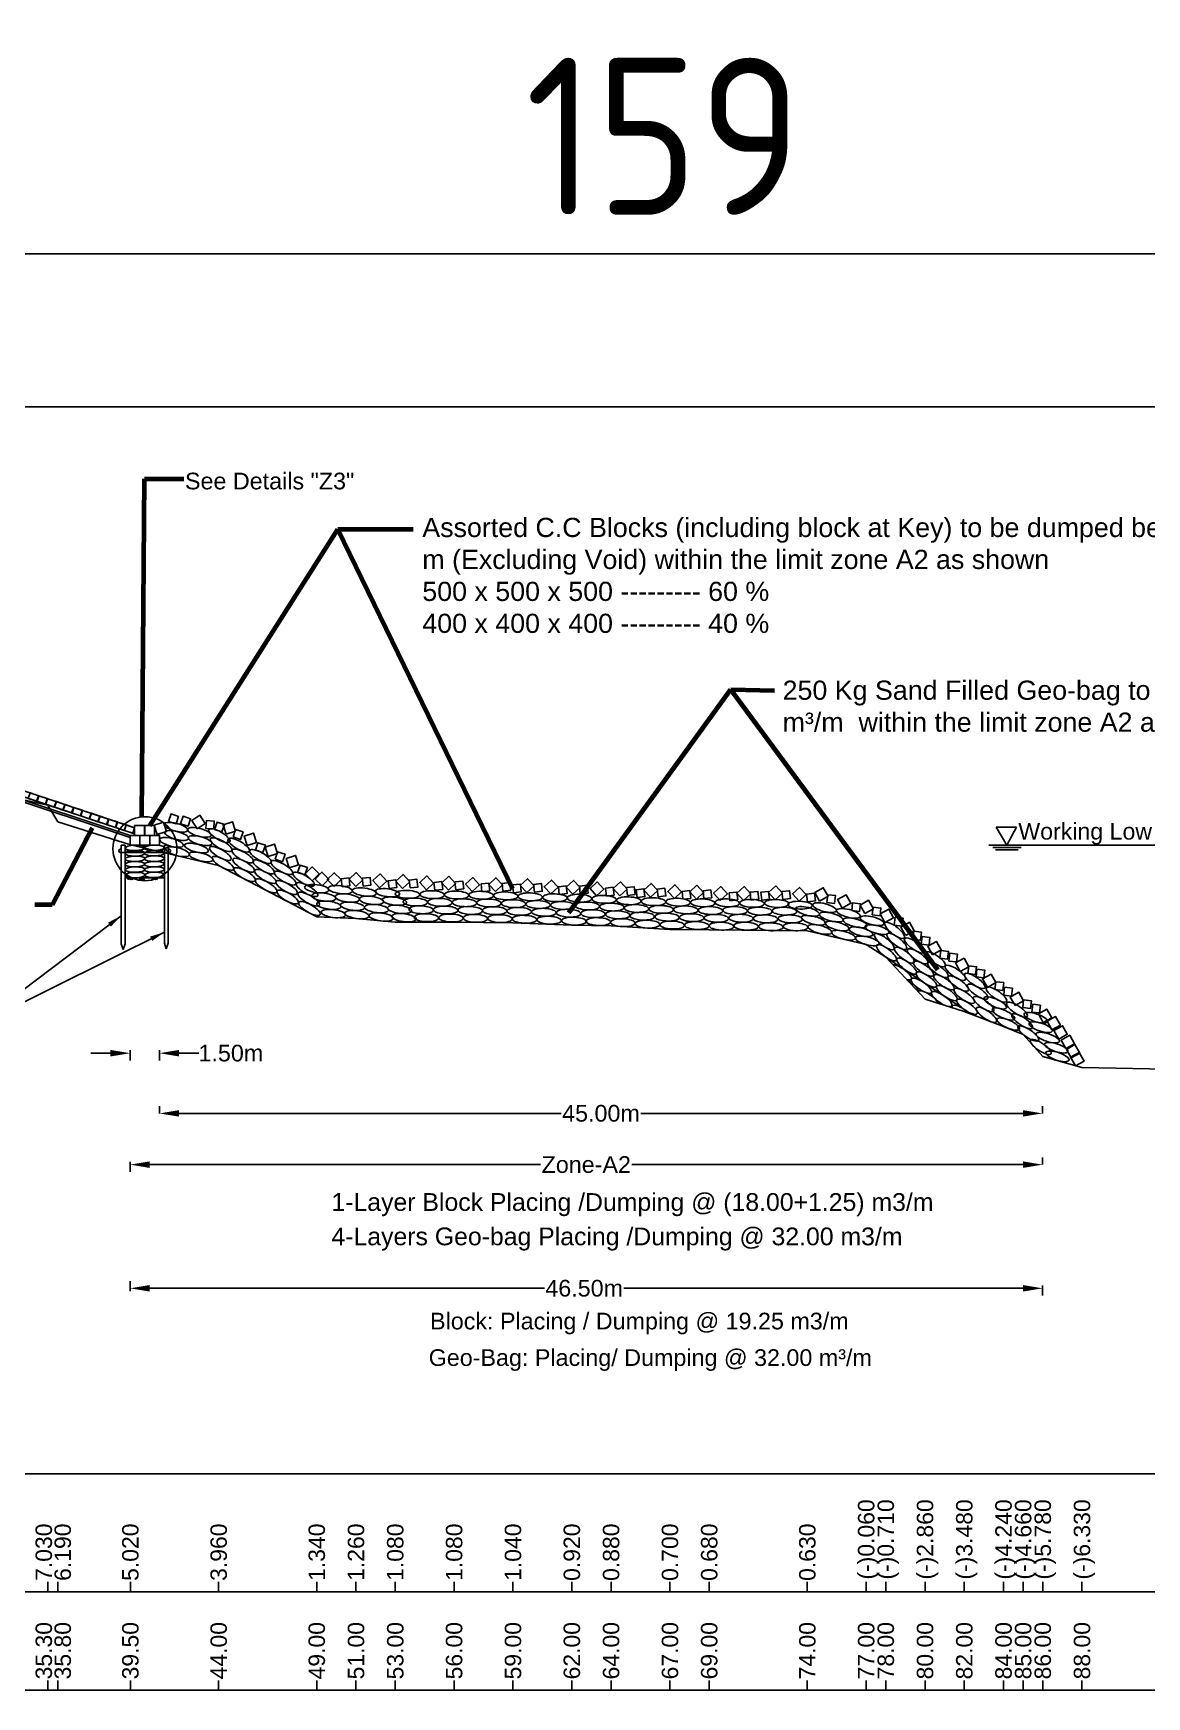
# Model space of a CAD drawing. Header units: inches. Extents: x 15 to 141071, y -30183 to 14738.
# Drawn here: x 70704.2 to 70760.9, y -8498.6 to -8413.8 of the extents above; entities that cross this region are included whole.
import ezdxf
from ezdxf.enums import TextEntityAlignment as Align

# ---------------------------------------------------------------- set-up
doc = ezdxf.new("R2010")
doc.units = ezdxf.units.IN
doc.header["$MEASUREMENT"] = 0
doc.header["$PDMODE"] = 3
doc.linetypes.add('HIDDEN', pattern=[9.525, 6.35, -3.175])
doc.layers.add('GL', color=3, linetype='HIDDEN')
doc.layers.add('LINE', color=7, linetype='Continuous')
doc.styles.add('dim', font='isocp.shx')
doc.styles.get("Standard").update_dxf_attribs({"font": 'arial.ttf'})
doc.dimstyles.get("Standard").update_dxf_attribs({"dimtxt": 0.18, "dimasz": 0.18, "dimexe": 0.18, "dimexo": 0.0625, "dimgap": 0.09, "dimtad": 0, "dimtih": 1, "dimtoh": 1, "dimdec": 4, "dimzin": 0, "dimdsep": 46, "dimtxsty": 'Standard', "dimcen": 0.09, "dimadec": 0, "dimazin": 0, "dimtfac": 1, "dimtdec": 4, "dimtofl": 0, "dimtmove": 0, "dimatfit": 3, "dimfxl": 1, "dimtolj": 1, "dimtzin": 0, "dimarcsym": 0})
doc.dimstyles.new('STANDARD$0', dxfattribs={"dimscale": 0, "dimtxt": 8, "dimasz": 8, "dimexe": 4, "dimexo": 0, "dimgap": 2, "dimtad": 1, "dimdec": 0, "dimzin": 0, "dimdsep": 46, "dimtxsty": 'dim', "dimblk": 'DOTSMALL', "dimcen": 1, "dimclrd": 6, "dimclre": 6, "dimclrt": 256, "dimadec": 0, "dimazin": 0, "dimtfac": 1, "dimtdec": 0, "dimtix": 1, "dimtofl": 0, "dimtmove": 1, "dimatfit": 3, "dimldrblk": 'DOTSMALL', "dimfxl": 6, "dimtolj": 1, "dimtzin": 0, "dimarcsym": 0})

# ---------------------------------------------------------------- blocks, each defined once
blk = doc.blocks.new('*D168')
at = {"color": 0, "lineweight": -2, "ltscale": 0.5, "transparency": 16777216}
for p, q in [((70708.097, -8465.818), (70707.097, -8465.818)), ((70709.097, -8465.668), (70709.097, -8466.182)), ((70710.597, -8465.668), (70710.597, -8466.182)), ((70711.597, -8465.818), (70712.597, -8465.818))]:
    blk.add_line(p, q, dxfattribs=at)
at = {"color": 0, "linetype": 'Continuous', "ltscale": 0.5, "transparency": 16777216}
for points in [[(70708.097, -8465.651), (70708.097, -8465.984), (70709.097, -8465.818)], [(70711.597, -8465.651), (70711.597, -8465.984), (70710.597, -8465.818)]]:
    blk.add_solid(points, dxfattribs=at)
at = {"layer": 'Defpoints', "color": 0, "linetype": 'Continuous', "ltscale": 0.5, "transparency": 16777216}
for p in [(70709.097, -8465.055), (70710.597, -8465.208), (70710.597, -8465.818)]:
    blk.add_point(p, dxfattribs=at)
at = {"color": 0, "linetype": 'Continuous', "lineweight": -3, "ltscale": 0.5, "transparency": 16777216, "insert": (70714.234, -8465.818), "char_height": 0.85, "attachment_point": 5}
blk.add_mtext('\\A1;1.50m', dxfattribs=at)
blk = doc.blocks.new('*D171')
at = {"color": 0, "lineweight": -2, "ltscale": 0.5, "transparency": 16777216}
for p, q in [((70710.597, -8468.887), (70710.597, -8468.523)), ((70755.597, -8468.887), (70755.597, -8468.523)), ((70711.597, -8468.887), (70731.072, -8468.887)), ((70754.597, -8468.887), (70735.121, -8468.887))]:
    blk.add_line(p, q, dxfattribs=at)
at = {"color": 0, "linetype": 'Continuous', "ltscale": 0.5, "transparency": 16777216}
for points in [[(70711.597, -8468.72), (70711.597, -8469.053), (70710.597, -8468.887)], [(70754.597, -8468.72), (70754.597, -8469.053), (70755.597, -8468.887)]]:
    blk.add_solid(points, dxfattribs=at)
at = {"layer": 'Defpoints', "color": 0, "linetype": 'Continuous', "ltscale": 0.5, "transparency": 16777216}
for p in [(70710.597, -8468.888), (70755.597, -8468.887), (70755.597, -8468.887)]:
    blk.add_point(p, dxfattribs=at)
at = {"color": 0, "linetype": 'Continuous', "lineweight": -3, "ltscale": 0.5, "transparency": 16777216, "insert": (70733.097, -8468.887), "char_height": 0.85, "attachment_point": 5}
blk.add_mtext('\\A1;45.00m', dxfattribs=at)
blk = doc.blocks.new('*D172')
at = {"color": 0, "lineweight": -2, "ltscale": 0.5, "transparency": 16777216}
for p, q in [((70709.097, -8477.955), (70709.097, -8477.441)), ((70710.097, -8477.805), (70730.216, -8477.805)), ((70754.597, -8477.805), (70734.265, -8477.805)), ((70755.597, -8477.655), (70755.597, -8478.169))]:
    blk.add_line(p, q, dxfattribs=at)
at = {"color": 0, "linetype": 'Continuous', "ltscale": 0.5, "transparency": 16777216}
for points in [[(70710.097, -8477.638), (70710.097, -8477.972), (70709.097, -8477.805)], [(70754.597, -8477.638), (70754.597, -8477.972), (70755.597, -8477.805)]]:
    blk.add_solid(points, dxfattribs=at)
at = {"layer": 'Defpoints', "color": 0, "linetype": 'Continuous', "ltscale": 0.5, "transparency": 16777216}
for p in [(70755.597, -8474.496), (70755.597, -8477.805), (70709.097, -8479.568)]:
    blk.add_point(p, dxfattribs=at)
at = {"color": 0, "linetype": 'Continuous', "lineweight": -3, "ltscale": 0.5, "transparency": 16777216, "insert": (70732.24, -8477.805), "char_height": 0.85, "attachment_point": 5}
blk.add_mtext('\\A1;46.50m', dxfattribs=at)
blk = doc.blocks.new('*D173')
at = {"color": 0, "lineweight": -2, "ltscale": 0.5, "transparency": 16777216}
for p, q in [((70709.097, -8471.35), (70709.097, -8471.864)), ((70710.097, -8471.5), (70730.023, -8471.5)), ((70754.597, -8471.5), (70734.671, -8471.5)), ((70755.597, -8471.5), (70755.597, -8471.136))]:
    blk.add_line(p, q, dxfattribs=at)
at = {"color": 0, "linetype": 'Continuous', "ltscale": 0.5, "transparency": 16777216}
for points in [[(70710.097, -8471.334), (70710.097, -8471.667), (70709.097, -8471.5)], [(70754.597, -8471.334), (70754.597, -8471.667), (70755.597, -8471.5)]]:
    blk.add_solid(points, dxfattribs=at)
at = {"layer": 'Defpoints', "color": 0, "linetype": 'Continuous', "ltscale": 0.5, "transparency": 16777216}
for p in [(70709.097, -8470.909), (70709.097, -8471.5), (70755.597, -8471.5)]:
    blk.add_point(p, dxfattribs=at)
at = {"color": 0, "linetype": 'Continuous', "lineweight": -3, "ltscale": 0.5, "transparency": 16777216, "insert": (70732.347, -8471.5), "char_height": 0.85, "attachment_point": 5}
blk.add_mtext('\\A1;Zone-A2', dxfattribs=at)
blk = doc.blocks.new('_DOTSMALL')
at = {"color": 0, "linetype": 'ByBlock'}
blk.add_lwpolyline([(-0.0625, 0, 0.5, 0.5, 1), (0.0625, 0, 0.5, 0.5, 1)], format="xyseb", close=True, dxfattribs=at)
blk = doc.blocks.new('*D175')
at = {"color": 6, "lineweight": -2, "transparency": 16777216}
for p, q in [((70656.965, -8432.86), (70656.965, -8421.066)), ((70815.637, -8432.86), (70815.637, -8421.066)), ((70656.965, -8425.066), (70815.637, -8425.066))]:
    blk.add_line(p, q, dxfattribs=at)
at = {"layer": 'Defpoints', "color": 0, "transparency": 16777216}
for p in [(70815.637, -8425.066), (70656.965, -8432.86), (70815.637, -8432.86)]:
    blk.add_point(p, dxfattribs=at)
at = {"color": 6, "lineweight": -2, "transparency": 16777216, "xscale": 8, "yscale": 8, "zscale": 8, "rotation": 180}
blk.add_blockref('_DOTSMALL', (70656.965, -8425.066), dxfattribs=at)
at = {"color": 6, "lineweight": -2, "transparency": 16777216, "xscale": 8, "yscale": 8, "zscale": 8}
blk.add_blockref('_DOTSMALL', (70815.637, -8425.066), dxfattribs=at)
at = {"transparency": 16777216, "insert": (70736.301, -8419.066), "char_height": 8, "attachment_point": 5, "style": 'dim'}
blk.add_mtext('\\A1;159', dxfattribs=at)

msp = doc.modelspace()

# ---------------------------------------------------------------- linework, layer by layer
for p, q in [((70688.321185, -8447.320161), (70709.329965, -8454.323087)), ((70688.238555, -8447.870161), (70709.096511, -8454.822812)), ((70688.254783, -8447.770161), (70709.096511, -8454.717403)), ((70688.279125, -8447.620161), (70709.326511, -8454.635956)), ((70703.018357, -8452.533238), (70709.326511, -8454.635956))]:
    msp.add_line(p, q)
at = {"color": 0, "linetype": 'Continuous', "lineweight": -3, "ltscale": 0.5}
for p, q in [((70708.622391, -8455.592801), (70711.044374, -8455.589022)), ((70708.644374, -8455.210161), (70708.844374, -8455.210161)), ((70708.644374, -8455.210161), (70708.644374, -8460.245415)), ((70708.844374, -8455.210161), (70708.844374, -8460.245415)), ((70710.844374, -8455.210161), (70711.044374, -8455.210161)), ((70710.844374, -8455.210161), (70710.844374, -8460.210161)), ((70711.044374, -8455.210161), (70711.044374, -8460.210161)), ((70753.888799, -8455.210161), (70752.864433, -8455.210161)), ((70753.888799, -8455.210161), (70767.496812, -8455.210161)), ((70710.844374, -8456.868943), (70708.844374, -8456.868943)), ((70709.360267, -8456.868943), (70710.844374, -8456.868943)), ((70708.644374, -8460.245415), (70708.744374, -8460.526725)), ((70708.744374, -8460.526725), (70708.844374, -8460.245415)), ((70710.844374, -8460.210161), (70710.944374, -8460.49147)), ((70710.944374, -8460.49147), (70711.044374, -8460.210161)), ((70751.971675, -8463.827137), (70747.61121, -8460.920161))]:
    msp.add_line(p, q, dxfattribs=at)
at = {"color": 0, "linetype": 'ByBlock'}
for p, q in [((70661.239811, -8487.25584), (70815.637325, -8487.25584)), ((70704.91121, -8493.278679), (70704.91121, -8492.778679)), ((70705.41121, -8493.278679), (70705.41121, -8492.778679)), ((70709.11121, -8493.278679), (70709.11121, -8492.778679)), ((70713.61121, -8493.278679), (70713.61121, -8492.778679)), ((70718.61121, -8493.278679), (70718.61121, -8492.778679)), ((70720.61121, -8493.278679), (70720.61121, -8492.778679)), ((70722.61121, -8493.278679), (70722.61121, -8492.778679)), ((70725.61121, -8493.278679), (70725.61121, -8492.778679)), ((70728.61121, -8493.278679), (70728.61121, -8492.778679)), ((70731.61121, -8493.278679), (70731.61121, -8492.778679)), ((70733.61121, -8493.278679), (70733.61121, -8492.778679)), ((70736.61121, -8493.278679), (70736.61121, -8492.778679)), ((70738.61121, -8493.278679), (70738.61121, -8492.778679)), ((70743.61121, -8493.278679), (70743.61121, -8492.778679)), ((70746.61121, -8493.278679), (70746.61121, -8492.778679)), ((70747.61121, -8493.278679), (70747.61121, -8492.778679)), ((70749.61121, -8493.278679), (70749.61121, -8492.778679)), ((70751.61121, -8493.278679), (70751.61121, -8492.778679)), ((70753.61121, -8493.278679), (70753.61121, -8492.778679)), ((70754.61121, -8493.278679), (70754.61121, -8492.778679)), ((70755.61121, -8493.278679), (70755.61121, -8492.778679)), ((70757.61121, -8493.278679), (70757.61121, -8492.778679)), ((70661.239811, -8493.278679), (70815.637325, -8493.278679)), ((70704.91121, -8498.301519), (70704.91121, -8497.801519)), ((70705.41121, -8498.301519), (70705.41121, -8497.801519)), ((70709.11121, -8498.301519), (70709.11121, -8497.801519)), ((70713.61121, -8498.301519), (70713.61121, -8497.801519)), ((70718.61121, -8498.301519), (70718.61121, -8497.801519)), ((70720.61121, -8498.301519), (70720.61121, -8497.801519)), ((70722.61121, -8498.301519), (70722.61121, -8497.801519)), ((70725.61121, -8498.301519), (70725.61121, -8497.801519)), ((70728.61121, -8498.301519), (70728.61121, -8497.801519)), ((70731.61121, -8498.301519), (70731.61121, -8497.801519)), ((70733.61121, -8498.301519), (70733.61121, -8497.801519)), ((70736.61121, -8498.301519), (70736.61121, -8497.801519)), ((70738.61121, -8498.301519), (70738.61121, -8497.801519)), ((70743.61121, -8498.301519), (70743.61121, -8497.801519)), ((70746.61121, -8498.301519), (70746.61121, -8497.801519)), ((70747.61121, -8498.301519), (70747.61121, -8497.801519)), ((70749.61121, -8498.301519), (70749.61121, -8497.801519)), ((70751.61121, -8498.301519), (70751.61121, -8497.801519)), ((70753.61121, -8498.301519), (70753.61121, -8497.801519)), ((70754.61121, -8498.301519), (70754.61121, -8497.801519)), ((70755.61121, -8498.301519), (70755.61121, -8497.801519)), ((70757.61121, -8498.301519), (70757.61121, -8497.801519)), ((70661.239811, -8498.301519), (70815.637325, -8498.301519))]:
    msp.add_line(p, q, dxfattribs=at)
for points in [[(70656.965213, -8545.064022), (70815.637325, -8545.064022), (70815.637325, -8432.860172), (70656.965213, -8432.860172), (70656.965213, -8545.064022)], [(70704.431895, -8452.68819), (70704.337026, -8452.972795), (70703.910119, -8452.830492), (70704.004987, -8452.545887), (70704.431895, -8452.68819)], [(70704.877776, -8452.836817), (70704.782908, -8453.121422), (70704.356, -8452.979119), (70704.450868, -8452.694514), (70704.877776, -8452.836817)], [(70705.323657, -8452.985444), (70705.228789, -8453.270049), (70704.801881, -8453.127746), (70704.89675, -8452.843141), (70705.323657, -8452.985444)], [(70705.769538, -8453.134071), (70705.67467, -8453.418676), (70705.247762, -8453.276373), (70705.342631, -8452.991768), (70705.769538, -8453.134071)], [(70706.215419, -8453.282698), (70706.120551, -8453.567303), (70705.693644, -8453.425), (70705.788512, -8453.140395), (70706.215419, -8453.282698)], [(70706.661301, -8453.431325), (70706.566432, -8453.71593), (70706.139525, -8453.573627), (70706.234393, -8453.289022), (70706.661301, -8453.431325)], [(70707.107182, -8453.579952), (70707.012313, -8453.864557), (70706.585406, -8453.722254), (70706.680274, -8453.437649), (70707.107182, -8453.579952)], [(70707.553063, -8453.728579), (70707.458195, -8454.013184), (70707.031287, -8453.870881), (70707.126155, -8453.586276), (70707.553063, -8453.728579)], [(70707.998944, -8453.877206), (70707.904076, -8454.161811), (70707.477168, -8454.019508), (70707.572037, -8453.734903), (70707.998944, -8453.877206)], [(70708.444825, -8454.025833), (70708.349957, -8454.310438), (70707.923049, -8454.168135), (70708.017918, -8453.883531), (70708.444825, -8454.025833)], [(70708.890706, -8454.17446), (70708.795838, -8454.459065), (70708.368931, -8454.316763), (70708.463799, -8454.032158), (70708.890706, -8454.17446)], [(70710.472653, -8454.67312), (70710.948941, -8454.52097), (70710.796792, -8454.044682), (70710.320504, -8454.196831), (70710.472653, -8454.67312)], [(70711.059548, -8454.001309), (70711.439132, -8454.127469), (70711.565292, -8453.747886), (70711.185709, -8453.621725), (70711.059548, -8454.001309)], [(70711.672329, -8454.115451), (70712.051913, -8454.241612), (70712.178073, -8453.862028), (70711.79849, -8453.735868), (70711.672329, -8454.115451)], [(70712.508925, -8454.37911), (70712.929279, -8454.108366), (70712.658535, -8453.688012), (70712.238181, -8453.958756), (70712.508925, -8454.37911)], [(70712.960932, -8454.35721), (70713.360262, -8454.380347), (70713.3834, -8453.981017), (70712.984069, -8453.95788), (70712.960932, -8454.35721)], [(70713.401626, -8454.411176), (70713.78121, -8454.537336), (70713.90737, -8454.157753), (70713.527787, -8454.031592), (70713.401626, -8454.411176)], [(70713.993623, -8454.647243), (70714.469912, -8454.495093), (70714.317762, -8454.018805), (70713.841474, -8454.170954), (70713.993623, -8454.647243)], [(70709.329965, -8454.323087), (70709.235096, -8454.607692), (70708.808189, -8454.46539), (70708.903057, -8454.180785), (70709.329965, -8454.323087)], [(70709.096511, -8455.210161), (70709.596511, -8455.210161), (70709.596511, -8454.710161), (70709.096511, -8454.710161), (70709.096511, -8455.210161)], [(70709.326511, -8454.710161), (70709.826511, -8454.710161), (70709.826511, -8454.210161), (70709.326511, -8454.210161), (70709.326511, -8454.710161)], [(70709.596511, -8455.210161), (70710.096511, -8455.210161), (70710.096511, -8454.710161), (70709.596511, -8454.710161), (70709.596511, -8455.210161)], [(70709.846511, -8454.710161), (70710.346511, -8454.710161), (70710.346511, -8454.210161), (70709.846511, -8454.210161), (70709.846511, -8454.710161)], [(70710.096511, -8455.210161), (70710.596511, -8455.210161), (70710.596511, -8454.710161), (70710.096511, -8454.710161), (70710.096511, -8455.210161)], [(70714.348068, -8454.790778), (70714.727651, -8454.916939), (70714.853811, -8454.537355), (70714.474228, -8454.411195), (70714.348068, -8454.790778)], [(70715.064379, -8455.225031), (70715.540668, -8455.072881), (70715.388518, -8454.596593), (70714.91223, -8454.748742), (70715.064379, -8455.225031)], [(70715.48714, -8455.46379), (70715.866723, -8455.58995), (70715.992883, -8455.210367), (70715.6133, -8455.084206), (70715.48714, -8455.46379)], [(70716.138608, -8455.787273), (70716.614896, -8455.635123), (70716.462747, -8455.158835), (70715.986459, -8455.310984), (70716.138608, -8455.787273)], [(70716.493053, -8455.930808), (70716.872636, -8456.056969), (70716.998796, -8455.677385), (70716.619213, -8455.551225), (70716.493053, -8455.930808)], [(70717.209364, -8456.365061), (70717.685653, -8456.212911), (70717.533503, -8455.736623), (70717.057215, -8455.888772), (70717.209364, -8456.365061)], [(70717.632125, -8456.60382), (70718.011708, -8456.72998), (70718.137868, -8456.350397), (70717.758285, -8456.224236), (70717.632125, -8456.60382)], [(70718.383303, -8457.025223), (70718.735226, -8456.670046), (70718.380049, -8456.318124), (70718.028127, -8456.6733), (70718.383303, -8457.025223)], [(70718.881632, -8457.292193), (70719.233554, -8456.937016), (70718.878377, -8456.585094), (70718.526455, -8456.940271), (70718.881632, -8457.292193)], [(70719.502739, -8457.321054), (70719.854662, -8456.965878), (70719.499485, -8456.613955), (70719.147563, -8456.969132), (70719.502739, -8457.321054)], [(70720.596664, -8457.31638), (70720.963685, -8456.976828), (70720.624133, -8456.609807), (70720.257112, -8456.949359), (70720.596664, -8457.31638)], [(70721.811354, -8457.386289), (70722.178374, -8457.046736), (70721.838822, -8456.679715), (70721.471801, -8457.019268), (70721.811354, -8457.386289)], [(70719.907937, -8457.327718), (70720.305227, -8457.281239), (70720.258748, -8456.883948), (70719.861457, -8456.930428), (70719.907937, -8457.327718)], [(70720.978541, -8457.296288), (70721.375831, -8457.249809), (70721.329352, -8456.852519), (70720.932062, -8456.898998), (70720.978541, -8457.296288)], [(70722.295446, -8457.423524), (70722.692737, -8457.377045), (70722.646258, -8456.979754), (70722.248967, -8457.026233), (70722.295446, -8457.423524)], [(70722.984174, -8457.412186), (70723.351195, -8457.072634), (70723.011642, -8456.705613), (70722.644622, -8457.045165), (70722.984174, -8457.412186)], [(70723.366051, -8457.392094), (70723.763341, -8457.345615), (70723.716862, -8456.948324), (70723.319571, -8456.994804), (70723.366051, -8457.392094)], [(70724.198864, -8457.482094), (70724.565884, -8457.142542), (70724.226332, -8456.775521), (70723.859311, -8457.115074), (70724.198864, -8457.482094)], [(70724.632871, -8457.513337), (70725.030161, -8457.466858), (70724.983682, -8457.069568), (70724.586392, -8457.116047), (70724.632871, -8457.513337)], [(70725.321598, -8457.501999), (70725.688619, -8457.162447), (70725.349067, -8456.795426), (70724.982046, -8457.134979), (70725.321598, -8457.501999)], [(70725.703475, -8457.481907), (70726.100765, -8457.435428), (70726.054286, -8457.038138), (70725.656996, -8457.084617), (70725.703475, -8457.481907)], [(70726.536288, -8457.571908), (70726.903309, -8457.232355), (70726.563756, -8456.865335), (70726.196736, -8457.204887), (70726.536288, -8457.571908)], [(70727.030231, -8457.587998), (70727.427521, -8457.541519), (70727.381042, -8457.144228), (70726.983752, -8457.190708), (70727.030231, -8457.587998)], [(70727.718959, -8457.57666), (70728.085979, -8457.237108), (70727.746427, -8456.870087), (70727.379406, -8457.209639), (70727.718959, -8457.57666)], [(70728.100835, -8457.556568), (70728.498126, -8457.510089), (70728.451646, -8457.112799), (70728.054356, -8457.159278), (70728.100835, -8457.556568)], [(70728.63624, -8457.638787), (70729.033531, -8457.592308), (70728.987051, -8457.195018), (70728.589761, -8457.241497), (70728.63624, -8457.638787)], [(70729.324968, -8457.627449), (70729.691989, -8457.287897), (70729.352436, -8456.920876), (70728.985416, -8457.260429), (70729.324968, -8457.627449)], [(70729.706844, -8457.607358), (70730.104135, -8457.560878), (70730.057656, -8457.163588), (70729.660365, -8457.210067), (70729.706844, -8457.607358)], [(70730.539657, -8457.697358), (70730.906678, -8457.357805), (70730.567126, -8456.990785), (70730.200105, -8457.330337), (70730.539657, -8457.697358)], [(70730.973665, -8457.728601), (70731.370955, -8457.682122), (70731.324476, -8457.284831), (70730.927185, -8457.331311), (70730.973665, -8457.728601)], [(70731.662392, -8457.717263), (70732.029413, -8457.377711), (70731.689861, -8457.01069), (70731.32284, -8457.350242), (70731.662392, -8457.717263)], [(70732.044269, -8457.697171), (70732.441559, -8457.650692), (70732.39508, -8457.253401), (70731.99779, -8457.299881), (70732.044269, -8457.697171)], [(70732.877082, -8457.787171), (70733.244102, -8457.447619), (70732.90455, -8457.080598), (70732.537529, -8457.420151), (70732.877082, -8457.787171)], [(70733.371025, -8457.803262), (70733.768315, -8457.756782), (70733.721836, -8457.359492), (70733.324546, -8457.405971), (70733.371025, -8457.803262)], [(70734.059753, -8457.791924), (70734.426773, -8457.452371), (70734.087221, -8457.085351), (70733.7202, -8457.424903), (70734.059753, -8457.791924)], [(70734.441629, -8457.771832), (70734.838919, -8457.725353), (70734.79244, -8457.328062), (70734.39515, -8457.374541), (70734.441629, -8457.771832)], [(70734.935967, -8457.879215), (70735.333257, -8457.832736), (70735.286778, -8457.435446), (70734.889487, -8457.481925), (70734.935967, -8457.879215)], [(70735.624694, -8457.867877), (70735.991715, -8457.528325), (70735.652163, -8457.161304), (70735.285142, -8457.500857), (70735.624694, -8457.867877)], [(70736.006571, -8457.847785), (70736.403861, -8457.801306), (70736.357382, -8457.404016), (70735.960092, -8457.450495), (70736.006571, -8457.847785)], [(70736.839384, -8457.937786), (70737.206404, -8457.598233), (70736.866852, -8457.231213), (70736.499831, -8457.570765), (70736.839384, -8457.937786)], [(70737.273391, -8457.969029), (70737.670681, -8457.92255), (70737.624202, -8457.525259), (70737.226912, -8457.571738), (70737.273391, -8457.969029)], [(70737.962119, -8457.957691), (70738.329139, -8457.618138), (70737.989587, -8457.251118), (70737.622566, -8457.59067), (70737.962119, -8457.957691)], [(70738.343995, -8457.937599), (70738.741286, -8457.89112), (70738.694806, -8457.493829), (70738.297516, -8457.540308), (70738.343995, -8457.937599)], [(70739.176808, -8458.027599), (70739.543829, -8457.688047), (70739.204276, -8457.321026), (70738.837256, -8457.660579), (70739.176808, -8458.027599)], [(70740.359479, -8458.032352), (70740.7265, -8457.692799), (70740.386947, -8457.325778), (70740.019926, -8457.665331), (70740.359479, -8458.032352)], [(70741.975997, -8457.997793), (70742.343018, -8457.658241), (70742.003466, -8457.29122), (70741.636445, -8457.630772), (70741.975997, -8457.997793)], [(70742.357874, -8457.977701), (70742.755164, -8457.931222), (70742.708685, -8457.533932), (70742.311395, -8457.580411), (70742.357874, -8457.977701)], [(70743.190687, -8458.067702), (70743.557708, -8457.728149), (70743.218155, -8457.361128), (70742.851134, -8457.700681), (70743.190687, -8458.067702)], [(70744.232599, -8458.062851), (70744.669192, -8457.819159), (70744.4255, -8457.382565), (70743.988907, -8457.626257), (70744.232599, -8458.062851)], [(70739.670751, -8458.04369), (70740.068042, -8457.99721), (70740.021562, -8457.59992), (70739.624272, -8457.646399), (70739.670751, -8458.04369)], [(70740.741355, -8458.01226), (70741.138646, -8457.96578), (70741.092167, -8457.56849), (70740.694876, -8457.614969), (70740.741355, -8458.01226)], [(70741.28727, -8458.009131), (70741.68456, -8457.962652), (70741.638081, -8457.565361), (70741.240791, -8457.611841), (70741.28727, -8458.009131)], [(70743.624694, -8458.098945), (70744.021985, -8458.052465), (70743.975505, -8457.655175), (70743.578215, -8457.701654), (70743.624694, -8458.098945)], [(70744.608486, -8458.13315), (70745.005562, -8458.181428), (70745.05384, -8457.784352), (70744.656764, -8457.736074), (70744.608486, -8458.13315)], [(70745.39676, -8458.416524), (70745.833354, -8458.172832), (70745.589662, -8457.736238), (70745.153068, -8457.97993), (70745.39676, -8458.416524)], [(70745.873059, -8458.548351), (70746.270135, -8458.596629), (70746.318413, -8458.199553), (70745.921337, -8458.151275), (70745.873059, -8458.548351)], [(70746.545128, -8458.699338), (70746.981722, -8458.455646), (70746.73803, -8458.019052), (70746.301436, -8458.262744), (70746.545128, -8458.699338)], [(70746.921016, -8458.769637), (70747.318092, -8458.817915), (70747.36637, -8458.420839), (70746.969294, -8458.372561), (70746.921016, -8458.769637)], [(70747.569258, -8459.153371), (70748.005852, -8458.909679), (70747.76216, -8458.473085), (70747.325566, -8458.716777), (70747.569258, -8459.153371)], [(70748.045556, -8459.285198), (70748.442632, -8459.333476), (70748.49091, -8458.9364), (70748.093834, -8458.888123), (70748.045556, -8459.285198)], [(70748.624914, -8459.820929), (70749.061508, -8459.577237), (70748.817816, -8459.140643), (70748.381222, -8459.384335), (70748.624914, -8459.820929)], [(70748.990102, -8459.998099), (70749.387178, -8460.046377), (70749.435456, -8459.649301), (70749.03838, -8459.601023), (70748.990102, -8459.998099)], [(70749.418731, -8460.262264), (70749.815806, -8460.310542), (70749.864084, -8459.913466), (70749.467008, -8459.865188), (70749.418731, -8460.262264)], [(70749.998088, -8460.797994), (70750.434682, -8460.554302), (70750.19099, -8460.117709), (70749.754396, -8460.361401), (70749.998088, -8460.797994)], [(70750.363276, -8460.975164), (70750.760352, -8461.023442), (70750.80863, -8460.626367), (70750.411554, -8460.578089), (70750.363276, -8460.975164)], [(70750.826284, -8461.117977), (70751.22336, -8461.166255), (70751.271638, -8460.769179), (70750.874562, -8460.720901), (70750.826284, -8461.117977)], [(70751.405641, -8461.653708), (70751.842235, -8461.410015), (70751.598543, -8460.973422), (70751.161949, -8461.217114), (70751.405641, -8461.653708)], [(70751.793357, -8461.758842), (70752.190433, -8461.80712), (70752.238711, -8461.410044), (70751.841635, -8461.361766), (70751.793357, -8461.758842)], [(70752.210066, -8461.929326), (70752.607142, -8461.977604), (70752.65542, -8461.580528), (70752.258344, -8461.53225), (70752.210066, -8461.929326)], [(70752.789423, -8462.465057), (70753.226017, -8462.221365), (70752.982325, -8461.784771), (70752.545731, -8462.028463), (70752.789423, -8462.465057)], [(70753.177139, -8462.570191), (70753.574215, -8462.618469), (70753.622493, -8462.221393), (70753.225417, -8462.173115), (70753.177139, -8462.570191)], [(70753.621475, -8462.854001), (70754.01855, -8462.902279), (70754.066828, -8462.505203), (70753.669753, -8462.456925), (70753.621475, -8462.854001)], [(70754.200832, -8463.389731), (70754.637426, -8463.146039), (70754.393734, -8462.709445), (70753.95714, -8462.953137), (70754.200832, -8463.389731)], [(70754.588548, -8463.494866), (70754.985624, -8463.543144), (70755.033902, -8463.146068), (70754.636826, -8463.09779), (70754.588548, -8463.494866)], [(70755.050837, -8463.719804), (70755.447913, -8463.768082), (70755.496191, -8463.371006), (70755.099115, -8463.322728), (70755.050837, -8463.719804)], [(70755.630194, -8464.255534), (70756.066788, -8464.011842), (70755.823096, -8463.575248), (70755.386502, -8463.81894), (70755.630194, -8464.255534)], [(70756.073239, -8464.629114), (70756.509833, -8464.385422), (70756.266141, -8463.948828), (70755.829547, -8464.19252), (70756.073239, -8464.629114)], [(70756.425598, -8465.094799), (70756.862192, -8464.851107), (70756.6185, -8464.414513), (70756.181906, -8464.658205), (70756.425598, -8465.094799)], [(70756.795101, -8465.585514), (70757.231695, -8465.341822), (70756.988003, -8464.905229), (70756.551409, -8465.148921), (70756.795101, -8465.585514)], [(70757.061272, -8466.059435), (70757.497866, -8465.815743), (70757.254174, -8465.37915), (70756.81758, -8465.622842), (70757.061272, -8466.059435)], [(70757.277562, -8466.464615), (70757.714156, -8466.220923), (70757.470464, -8465.784329), (70757.03387, -8466.028021), (70757.277562, -8466.464615)]]:
    msp.add_lwpolyline(points)
at = {"color": 0, "linetype": 'Continuous', "lineweight": -3, "ltscale": 0.5}
for points in [[(70708.960689, -8456.969505), (70709.042597, -8456.868943), (70709.13285, -8456.976189)], [(70709.022528, -8456.969505), (70709.104436, -8456.868943), (70709.194689, -8456.976189)], [(70709.063088, -8456.969505), (70709.144996, -8456.868943), (70709.235249, -8456.976189)], [(70709.557187, -8456.969505), (70709.639094, -8456.868943), (70709.729348, -8456.976189)], [(70709.619025, -8456.969505), (70709.700933, -8456.868943), (70709.791186, -8456.976189)], [(70709.659586, -8456.969505), (70709.741494, -8456.868943), (70709.831747, -8456.976189)], [(70710.21427, -8456.969505), (70710.296178, -8456.868943), (70710.386431, -8456.976189)], [(70710.276109, -8456.969505), (70710.358017, -8456.868943), (70710.44827, -8456.976189)], [(70710.31667, -8456.969505), (70710.398578, -8456.868943), (70710.488831, -8456.976189)]]:
    msp.add_lwpolyline(points, dxfattribs=at)
for centre, start, end in [((70708.621962, -8455.499862), 74.82841692, 283.69207692), ((70708.870609, -8455.499862), 253.60409939, 105.17158308), ((70710.821962, -8455.499862), 74.82841692, 283.69207692), ((70711.070609, -8455.499862), 253.60409939, 105.17158308)]:
    msp.add_arc(centre, 0.09294, start, end, dxfattribs=at)
for centre, major_axis, start_param, end_param in [((70711.435498, -8454.298206), (0.604532, -0.158637), 1.805259618, 8.088444926), ((70711.21107, -8455.068138), (0.604532, -0.158637), 1.805259618, 8.088444926), ((70712.628615, -8454.561529), (0.604532, -0.158637), 1.805259618, 8.088444926), ((70713.644434, -8454.72784), (0.542502, -0.31035), 1.805259618, 8.088444926), ((70714.636591, -8455.209721), (0.542502, -0.31035), 1.805259618, 8.088444926), ((70712.477192, -8455.360644), (0.604532, -0.158637), 1.805259618, 8.088444926), ((70713.700392, -8455.633698), (0.542502, -0.31035), 1.805259618, 8.088444926), ((70714.887138, -8456.232195), (0.542502, -0.31035), 1.805259618, 8.088444926), ((70715.987445, -8456.804475), (0.542502, -0.31035), 1.805259618, 8.088444926), ((70717.078065, -8457.373444), (0.542502, -0.31035), 1.805259618, 8.088444926), ((70718.194557, -8457.961032), (0.542502, -0.31035), 1.805259618, 8.088444926), ((70719.230024, -8458.273687), (0.620101, -0.078102), 1.805259618, 8.088444926), ((70720.428323, -8458.325435), (0.620101, -0.078102), 1.805259618, 8.088444926), ((70721.658493, -8458.445142), (0.620101, -0.078102), 1.805259618, 8.088444926), ((70722.829307, -8458.483223), (0.620101, -0.078102), 1.805259618, 8.088444926), ((70723.930344, -8458.506076), (0.624609, -0.022104), 1.805259618, 8.088444926), ((70725.185168, -8458.518868), (0.624609, -0.022104), 1.805259618, 8.088444926), ((70726.429629, -8458.540589), (0.624609, -0.022104), 1.805259618, 8.088444926), ((70727.6812, -8458.551445), (0.624609, -0.022104), 1.805259618, 8.088444926), ((70728.932731, -8458.58485), (0.624609, -0.022104), 1.805259618, 8.088444926), ((70730.183271, -8458.631928), (0.624609, -0.022104), 1.805259618, 8.088444926), ((70731.444881, -8458.679365), (0.624609, -0.022104), 1.805259618, 8.088444926), ((70732.696452, -8458.703928), (0.624609, -0.022104), 1.805259618, 8.088444926), ((70733.946189, -8458.761588), (0.624609, -0.022104), 1.805259618, 8.088444926), ((70735.201537, -8458.832728), (0.624609, -0.022104), 1.805259618, 8.088444926), ((70736.463147, -8458.880165), (0.624609, -0.022104), 1.805259618, 8.088444926), ((70737.714718, -8458.904728), (0.624609, -0.022104), 1.805259618, 8.088444926), ((70738.970842, -8458.939128), (0.624609, -0.022104), 1.805259618, 8.088444926), ((70740.227039, -8458.937873), (0.624609, -0.022104), 1.805259618, 8.088444926), ((70741.484023, -8458.967848), (0.624609, -0.022104), 1.805259618, 8.088444926), ((70742.745542, -8458.970455), (0.624609, -0.022104), 1.805259618, 8.088444926), ((70743.922701, -8459.03864), (0.605215, -0.156011), 1.805259618, 8.088444926), ((70745.131357, -8459.332729), (0.605215, -0.156011), 1.805259618, 8.088444926), ((70748.060084, -8459.557589), (0.493277, -0.3838), 1.805259618, 8.088444926), ((70746.346874, -8459.624182), (0.605215, -0.156011), 1.805259618, 8.088444926), ((70747.534528, -8460.135429), (0.493277, -0.3838), 1.805259618, 8.088444926), ((70749.083858, -8460.327049), (0.515461, -0.353448), 1.805259618, 8.088444926), ((70748.563613, -8460.818512), (0.493277, -0.3838), 1.805259618, 8.088444926), ((70750.125809, -8461.018741), (0.515461, -0.353448), 1.805259618, 8.088444926), ((70748.401206, -8461.696909), (0.515461, -0.353448), 5.461749518, 9.021653313), ((70749.534392, -8461.508313), (0.515461, -0.353448), 1.805259618, 8.088444926), ((70750.576344, -8462.200004), (0.515461, -0.353448), 1.805259618, 8.088444926), ((70751.158453, -8461.71535), (0.515461, -0.353448), 1.805259618, 8.088444926), ((70752.146691, -8462.130364), (0.515461, -0.353448), 1.805259618, 8.088444926), ((70748.731286, -8462.338922), (0.515461, -0.353448), 0.049918758, 1.867113459), ((70749.772871, -8463.024242), (0.515461, -0.353448), 0.417944966, 3.209887349), ((70751.608988, -8462.896614), (0.515461, -0.353448), 1.805259618, 8.088444926), ((70753.247489, -8462.825993), (0.515461, -0.353448), 1.805259618, 8.088444926), ((70751.512217, -8463.758546), (0.515461, -0.353448), 1.069059087, 3.547857518), ((70752.597226, -8463.311628), (0.515461, -0.353448), 1.805259618, 8.088444926), ((70753.606648, -8463.817849), (0.571349, -0.253348), 1.805259618, 8.088444926), ((70754.876985, -8464.81294), (0.520479, -0.346016), 1.805259618, 8.088444926)]:
    msp.add_ellipse(centre, major_axis=major_axis, ratio=0.319101774, start_param=start_param, end_param=end_param)
for centre, major_axis, ratio in [((70711.477074, -8454.716939), (0.604532, -0.158637), 0.319101774), ((70712.670191, -8454.980261), (0.604532, -0.158637), 0.319101774), ((70713.736874, -8455.183362), (0.542502, -0.31035), 0.319101774), ((70709.342916, -8455.352795), (0.506914, 0.0108), 0.268841611), ((70709.350351, -8455.629496), (0.506914, 0.0108), 0.268841611), ((70709.351145, -8455.904812), (0.506914, 0.0108), 0.268841611), ((70710.329064, -8455.347448), (0.506914, 0.0108), 0.268841611), ((70710.336499, -8455.624149), (0.506914, 0.0108), 0.268841611), ((70710.337292, -8455.899465), (0.506914, 0.0108), 0.268841611), ((70711.515445, -8455.545237), (0.604532, -0.158637), 0.319101774), ((70712.708562, -8455.80856), (0.604532, -0.158637), 0.319101774), ((70713.83224, -8456.13465), (0.542502, -0.31035), 0.319101774), ((70714.840875, -8455.762408), (0.542502, -0.31035), 0.319101774), ((70715.742027, -8455.785508), (0.542502, -0.31035), 0.319101774), ((70709.348014, -8456.183605), (0.506914, 0.0108), 0.268841611), ((70709.354232, -8456.457004), (0.506914, 0.0108), 0.268841611), ((70709.357364, -8456.732663), (0.506914, 0.0108), 0.268841611), ((70710.334161, -8456.178259), (0.506914, 0.0108), 0.268841611), ((70710.34038, -8456.451657), (0.506914, 0.0108), 0.268841611), ((70710.343511, -8456.727317), (0.506914, 0.0108), 0.268841611), ((70714.93624, -8456.713696), (0.542502, -0.31035), 0.319101774), ((70715.910153, -8456.31919), (0.542502, -0.31035), 0.319101774), ((70716.832647, -8456.354477), (0.542502, -0.31035), 0.319101774), ((70717.000773, -8456.88816), (0.542502, -0.31035), 0.319101774), ((70717.949139, -8456.942065), (0.542502, -0.31035), 0.319101774), ((70716.036547, -8457.285976), (0.542502, -0.31035), 0.319101774), ((70717.127167, -8457.854946), (0.542502, -0.31035), 0.319101774), ((70718.117265, -8457.475747), (0.542502, -0.31035), 0.319101774), ((70718.611955, -8457.427214), (0.620101, -0.078102), 0.319101774), ((70719.810254, -8457.478962), (0.620101, -0.078102), 0.319101774), ((70721.040425, -8457.598669), (0.620101, -0.078102), 0.319101774), ((70722.211238, -8457.63675), (0.620101, -0.078102), 0.319101774), ((70723.238763, -8457.718523), (0.624609, -0.022104), 0.319101774), ((70724.493587, -8457.731315), (0.624609, -0.022104), 0.319101774), ((70725.738047, -8457.753036), (0.624609, -0.022104), 0.319101774), ((70718.243659, -8458.442533), (0.542502, -0.31035), 0.319101774), ((70718.972218, -8457.855343), (0.620101, -0.078102), 0.319101774), ((70720.170517, -8457.907091), (0.620101, -0.078102), 0.319101774), ((70721.400687, -8458.026798), (0.620101, -0.078102), 0.319101774), ((70722.571501, -8458.064879), (0.620101, -0.078102), 0.319101774), ((70723.636014, -8458.112572), (0.624609, -0.022104), 0.319101774), ((70724.890838, -8458.125364), (0.624609, -0.022104), 0.319101774), ((70726.135299, -8458.147085), (0.624609, -0.022104), 0.319101774), ((70726.989618, -8457.763891), (0.624609, -0.022104), 0.319101774), ((70727.38687, -8458.157941), (0.624609, -0.022104), 0.319101774), ((70728.24115, -8457.797297), (0.624609, -0.022104), 0.319101774), ((70728.638401, -8458.191347), (0.624609, -0.022104), 0.319101774), ((70729.491689, -8457.844375), (0.624609, -0.022104), 0.319101774), ((70729.888941, -8458.238424), (0.624609, -0.022104), 0.319101774), ((70730.7533, -8457.891812), (0.624609, -0.022104), 0.319101774), ((70731.150551, -8458.285861), (0.624609, -0.022104), 0.319101774), ((70732.004871, -8457.916374), (0.624609, -0.022104), 0.319101774), ((70732.402122, -8458.310424), (0.624609, -0.022104), 0.319101774), ((70733.254607, -8457.974034), (0.624609, -0.022104), 0.319101774), ((70733.651859, -8458.368084), (0.624609, -0.022104), 0.319101774), ((70734.509955, -8458.045175), (0.624609, -0.022104), 0.319101774), ((70734.907207, -8458.439224), (0.624609, -0.022104), 0.319101774), ((70735.771565, -8458.092612), (0.624609, -0.022104), 0.319101774), ((70736.168817, -8458.486661), (0.624609, -0.022104), 0.319101774), ((70737.023136, -8458.117174), (0.624609, -0.022104), 0.319101774), ((70737.420388, -8458.511224), (0.624609, -0.022104), 0.319101774), ((70738.279261, -8458.151575), (0.624609, -0.022104), 0.319101774), ((70738.676512, -8458.545624), (0.624609, -0.022104), 0.319101774), ((70739.535458, -8458.15032), (0.624609, -0.022104), 0.319101774), ((70739.932709, -8458.544369), (0.624609, -0.022104), 0.319101774), ((70740.792442, -8458.180295), (0.624609, -0.022104), 0.319101774), ((70741.189693, -8458.574345), (0.624609, -0.022104), 0.319101774), ((70742.053961, -8458.182902), (0.624609, -0.022104), 0.319101774), ((70742.451212, -8458.576951), (0.624609, -0.022104), 0.319101774), ((70743.242471, -8458.269257), (0.624609, -0.022104), 0.319101774), ((70743.622709, -8458.585616), (0.605215, -0.156011), 0.319101774), ((70744.489903, -8458.396316), (0.605215, -0.156011), 0.319101774), ((70719.46035, -8458.699369), (0.620101, -0.078102), 0.319101774), ((70720.658648, -8458.751116), (0.620101, -0.078102), 0.319101774), ((70721.888819, -8458.870823), (0.620101, -0.078102), 0.319101774), ((70723.059632, -8458.908904), (0.620101, -0.078102), 0.319101774), ((70724.197964, -8458.909356), (0.624609, -0.022104), 0.319101774), ((70725.452788, -8458.922147), (0.624609, -0.022104), 0.319101774), ((70726.697248, -8458.943869), (0.624609, -0.022104), 0.319101774), ((70727.948819, -8458.954724), (0.624609, -0.022104), 0.319101774), ((70729.200351, -8458.98813), (0.624609, -0.022104), 0.319101774), ((70730.45089, -8459.035207), (0.624609, -0.022104), 0.319101774), ((70731.712501, -8459.082644), (0.624609, -0.022104), 0.319101774), ((70732.964072, -8459.107207), (0.624609, -0.022104), 0.319101774), ((70734.213808, -8459.164867), (0.624609, -0.022104), 0.319101774), ((70735.469156, -8459.236007), (0.624609, -0.022104), 0.319101774), ((70736.730766, -8459.283444), (0.624609, -0.022104), 0.319101774), ((70737.982337, -8459.308007), (0.624609, -0.022104), 0.319101774), ((70739.238461, -8459.342407), (0.624609, -0.022104), 0.319101774), ((70740.494659, -8459.341153), (0.624609, -0.022104), 0.319101774), ((70741.751643, -8459.371128), (0.624609, -0.022104), 0.319101774), ((70743.013162, -8459.373735), (0.624609, -0.022104), 0.319101774), ((70744.248529, -8459.506256), (0.605215, -0.156011), 0.319101774), ((70744.831365, -8458.879705), (0.605215, -0.156011), 0.319101774), ((70745.705419, -8458.687768), (0.605215, -0.156011), 0.319101774), ((70746.046882, -8459.171158), (0.605215, -0.156011), 0.319101774), ((70746.916415, -8459.061998), (0.605215, -0.156011), 0.319101774), ((70747.165522, -8459.513032), (0.605215, -0.156011), 0.319101774), ((70745.457186, -8459.800346), (0.605215, -0.156011), 0.319101774), ((70746.672702, -8460.091798), (0.605215, -0.156011), 0.319101774), ((70748.173106, -8460.116208), (0.493277, -0.3838), 0.319101774), ((70747.647551, -8460.694048), (0.493277, -0.3838), 0.319101774), ((70748.676636, -8461.37713), (0.493277, -0.3838), 0.319101774), ((70749.230263, -8460.877862), (0.515461, -0.353448), 0.319101774), ((70749.680797, -8462.059125), (0.515461, -0.353448), 0.319101774), ((70750.272214, -8461.569553), (0.515461, -0.353448), 0.319101774), ((70749.424847, -8462.379554), (0.515461, -0.353448), 0.319101774), ((70750.461745, -8463.05535), (0.515461, -0.353448), 0.319101774), ((70750.722749, -8462.750817), (0.515461, -0.353448), 0.319101774), ((70751.304858, -8462.266163), (0.515461, -0.353448), 0.319101774), ((70752.293096, -8462.681177), (0.515461, -0.353448), 0.319101774), ((70751.755393, -8463.447426), (0.515461, -0.353448), 0.319101774), ((70752.743631, -8463.86244), (0.515461, -0.353448), 0.319101774), ((70753.192479, -8463.253556), (0.571349, -0.253348), 0.319101774), ((70754.296808, -8463.596312), (0.520479, -0.346016), 0.319101774), ((70753.851201, -8464.332653), (0.571349, -0.253348), 0.319101774), ((70754.563841, -8464.186917), (0.520479, -0.346016), 0.319101774), ((70755.251457, -8464.009253), (0.593595, -0.195629), 0.319101774), ((70755.512256, -8464.489501), (0.593595, -0.195629), 0.319101774), ((70755.511902, -8465.499824), (0.520479, -0.346016), 0.319101774), ((70755.865459, -8465.022584), (0.593595, -0.195629), 0.319101774), ((70756.300139, -8465.538597), (0.593595, -0.195629), 0.319101774), ((70756.356395, -8465.977973), (0.593595, -0.195629), 0.319101774)]:
    msp.add_ellipse(centre, major_axis=major_axis, ratio=ratio)
at = {"layer": 'GL'}
msp.add_lwpolyline([(70701.81121, -8452.500161), (70704.91121, -8453.180161), (70705.41121, -8454.020161), (70709.11121, -8455.190161), (70713.61121, -8456.250161), (70718.61121, -8458.870161), (70720.61121, -8458.950161), (70722.61121, -8459.130161), (70725.61121, -8459.130161), (70728.61121, -8459.170161), (70731.61121, -8459.290161), (70733.61121, -8459.330161), (70736.61121, -8459.510161), (70738.61121, -8459.530161), (70743.61121, -8459.580161), (70746.61121, -8460.270161), (70747.61121, -8460.920161), (70749.61121, -8463.070161), (70751.61121, -8463.690161), (70753.61121, -8464.450161), (70754.61121, -8464.870161), (70755.61121, -8465.990161), (70757.61121, -8466.540161), (70763.61121, -8466.670161)], dxfattribs=at)
at = {"layer": 'LINE', "color": 0, "linetype": 'ByBlock', "lineweight": -3, "ltscale": 0.5}
for p, q in [((70753.786363, -8455.210161), (70753.239312, -8454.298911)), ((70754.270427, -8454.299473), (70753.239312, -8454.299473)), ((70754.270427, -8454.299473), (70753.239312, -8454.299473)), ((70753.786363, -8455.210161), (70754.270427, -8454.298911)), ((70753.786363, -8455.210161), (70754.270427, -8454.298911)), ((70753.064105, -8455.330088), (70754.504105, -8455.330088)), ((70753.064105, -8455.330088), (70754.504105, -8455.330088)), ((70753.208105, -8455.450088), (70754.360105, -8455.450088)), ((70753.208105, -8455.450088), (70754.360105, -8455.450088))]:
    msp.add_line(p, q, dxfattribs=at)
msp.add_circle((70709.855429, -8455.393815), 1.630819, dxfattribs=at)

# ---------------------------------------------------------------- texts
at = {"color": 0, "linetype": 'ByBlock'}
for s, p in [('(-)0.060', (70746.61121, -8488.56258)), ('(-)0.710', (70747.61121, -8488.56258)), ('(-)2.860', (70749.61121, -8488.56258)), ('(-)3.480', (70751.61121, -8488.56258)), ('(-)4.240', (70753.61121, -8488.56258)), ('(-)4.660', (70754.61121, -8488.56258)), ('(-)5.780', (70755.61121, -8488.56258)), ('(-)6.330', (70757.61121, -8488.56258)), ('7.030', (70704.699416, -8489.797467)), ('6.190', (70705.665364, -8489.797467)), ('5.020', (70709.11121, -8489.797467)), ('3.960', (70713.61121, -8489.797467)), ('1.340', (70718.61121, -8489.797467)), ('1.260', (70720.61121, -8489.797467)), ('1.080', (70722.61121, -8489.797467)), ('1.080', (70725.61121, -8489.797467)), ('1.040', (70728.61121, -8489.797467)), ('0.920', (70731.61121, -8489.797467)), ('0.880', (70733.61121, -8489.797467)), ('0.700', (70736.61121, -8489.797467)), ('0.680', (70738.61121, -8489.797467)), ('0.630', (70743.61121, -8489.797467)), ('35.30', (70704.699416, -8494.820307)), ('35.80', (70705.665364, -8494.820307)), ('39.50', (70709.11121, -8494.820307)), ('44.00', (70713.61121, -8494.820307)), ('49.00', (70718.61121, -8494.820307)), ('51.00', (70720.61121, -8494.820307)), ('53.00', (70722.61121, -8494.820307)), ('56.00', (70725.61121, -8494.820307)), ('59.00', (70728.61121, -8494.820307)), ('62.00', (70731.61121, -8494.820307)), ('64.00', (70733.61121, -8494.820307)), ('67.00', (70736.61121, -8494.820307)), ('69.00', (70738.61121, -8494.820307)), ('74.00', (70743.61121, -8494.820307)), ('77.00', (70746.61121, -8494.820307)), ('78.00', (70747.61121, -8494.820307)), ('80.00', (70749.61121, -8494.820307)), ('82.00', (70751.61121, -8494.820307)), ('84.00', (70753.61121, -8494.820307)), ('85.00', (70754.61121, -8494.820307)), ('86.00', (70755.61121, -8494.820307)), ('88.00', (70757.61121, -8494.820307))]:
    msp.add_text(s, height=0.8371399, rotation=90, dxfattribs=at).set_placement(p, align=Align.MIDDLE_RIGHT)
at = {"color": 7, "lineweight": 30, "ltscale": 0.18, "attachment_point": 1}
for s, insert, char_height, width in [('Assorted C.C Blocks (including block at Key) to be dumped below working Low WL @ 19.25 m3 / m (Excluding Void) within the limit zone A2 as shown\\P500 x 500 x 500 --------- 60 %\\P400 x 400 x 400 --------- 40 %', (70723.991078, -8438.5234), 0.9775, 59.84938283), ('250 Kg Sand Filled Geo-bag to be dumped below working Low WL @ 32.00 m³/m  within the limit zone A2 as shown \\P ', (70742.354095, -8446.821141), 0.9775, 48.36222019), ('\\A1;1-Layer Block Placing /Dumping @ (18.00+1.25) m3/m ', (70719.359962, -8472.953065), 0.90483487, 37.10928029), ('\\A1;4-Layers Geo-bag Placing /Dumping @ 32.00 m3/m ', (70719.359962, -8474.706534), 0.90483487, 29.95854761), ('Geo-Bag: {\\A1;Placing}/ Dumping @ 32.00 m³/m', (70724.316193, -8480.912894), 0.85, 33.94129816)]:
    msp.add_mtext(s, dxfattribs=dict(at, insert=insert, char_height=char_height, width=width))
at = {"color": 0, "linetype": 'Continuous', "lineweight": -3, "ltscale": 0.5, "insert": (70724.386082, -8479.049653), "char_height": 0.85, "width": 26.32773935, "attachment_point": 1}
msp.add_mtext('\\A1;Block: Placing / Dumping @ 19.25 m3/m ', dxfattribs=at)
at = {"layer": 'LINE', "color": 0, "linetype": 'ByBlock', "lineweight": -3, "ltscale": 0.5, "insert": (70720.525222, -8436.220416), "char_height": 0.85, "attachment_point": 3}
msp.add_mtext('See Details "Z3"', dxfattribs=at)
at = {"layer": 'LINE', "color": 7, "lineweight": 13, "ltscale": 0.5, "insert": (70754.365374, -8454.082157), "char_height": 0.84430917, "width": 32.44752366, "attachment_point": 1}
msp.add_mtext('Working Low WL 5.00 m', dxfattribs=at)

# ---------------------------------------------------------------- dimensions: what is measured, and where the dimension line sits
dim = msp.add_linear_dim(base=(70815.637325, -8425.065501), p1=(70656.965213, -8432.860172), p2=(70815.637325, -8432.860172), dimstyle='STANDARD$0', override={"dimscale": 1})
dim.commit()
dim.dimension.update_dxf_attribs({"geometry": '*D175', "text_midpoint": (70736.301269, -8419.065501)})
at = {"color": 0, "linetype": 'Continuous', "lineweight": -3, "ltscale": 0.5}
for base, p1, p2, picture, middle in [((70710.596511, -8465.817614), (70709.096511, -8465.05471), (70710.596511, -8465.20755), '*D168', (70714.233731, -8465.817614)), ((70755.596511, -8468.886683), (70710.596511, -8468.888193), (70755.596511, -8468.886683), '*D171', (70733.096511, -8468.886683))]:
    dim = msp.add_linear_dim(base=base, p1=p1, p2=p2, dimstyle='STANDARD$0', override={"dimscale": 1, "dimtxt": 0.85, "dimasz": 1, "dimexe": 0.364, "dimexo": 0.219, "dimgap": 0.09, "dimtad": 0, "dimdec": 2, "dimpost": 'm', "dimtxsty": 'Standard', "dimcen": 0.09, "dimclrd": 0, "dimclre": 0, "dimclrt": 0, "dimtix": 0, "dimtmove": 0, "dimfxl": 0.15, "dimfxlon": 1}, dxfattribs=at)
    dim.commit()
    dim.dimension.update_dxf_attribs({"geometry": picture, "text_midpoint": middle})
dim = msp.add_linear_dim(base=(70709.096511, -8471.500312), p1=(70755.596511, -8471.500312), p2=(70709.096511, -8470.909416), text='Zone-A2', dimstyle='STANDARD$0', override={"dimscale": 1, "dimtxt": 0.85, "dimasz": 1, "dimexe": 0.364, "dimexo": 0.219, "dimgap": 0.09, "dimtad": 0, "dimdec": 2, "dimpost": 'm', "dimtxsty": 'Standard', "dimcen": 0.09, "dimclrd": 0, "dimclre": 0, "dimclrt": 0, "dimtix": 0, "dimtmove": 0, "dimfxl": 0.15, "dimfxlon": 1}, dxfattribs=at)
dim.commit()
dim.dimension.update_dxf_attribs({"geometry": '*D173', "text_midpoint": (70732.346511, -8471.500312)})
dim = msp.add_linear_dim(base=(70755.596511, -8477.805046), p1=(70709.096511, -8479.567988), p2=(70755.596511, -8474.495969), dimstyle='STANDARD$0', override={"dimscale": 1, "dimtxt": 0.85, "dimasz": 1, "dimexe": 0.364, "dimexo": 0.219, "dimgap": 0.09, "dimtad": 0, "dimdec": 2, "dimpost": 'm', "dimtxsty": 'Standard', "dimcen": 0.09, "dimclrd": 0, "dimclre": 0, "dimclrt": 0, "dimtix": 0, "dimtmove": 0, "dimfxl": 0.15, "dimfxlon": 1}, dxfattribs=at)
dim.commit()
dim.dimension.update_dxf_attribs({"geometry": '*D172', "text_midpoint": (70732.24006, -8477.805046), "dimtype": 160})

# ---------------------------------------------------------------- leaders
at = {"color": 0, "linetype": 'Continuous', "lineweight": -2, "ltscale": 0.5}
for points in [[(70708.644374, -8458.809053), (70701.186375, -8464.446608), (70699.87953, -8464.446608)], [(70710.844374, -8459.64949), (70701.186375, -8464.446608), (70699.87953, -8464.446608)]]:
    msp.add_leader(points, dimstyle='Standard', override={"dimasz": 0.75, "dimfxl": 0.15, "dimfxlon": 1}, dxfattribs=at)
at = {"layer": 'LINE', "color": 7, "lineweight": 13, "ltscale": 0.5}
for points in [[(70709.699211, -8453.770495), (70709.840952, -8436.536462), (70711.841051, -8436.536462)], [(70710.096511, -8454.210161), (70719.693592, -8439.103146), (70723.524914, -8439.10117)], [(70728.613001, -8457.440142), (70719.693592, -8439.103146)], [(70731.45734, -8458.653767), (70739.719874, -8447.277867), (70741.942788, -8447.324193)], [(70750.272214, -8461.569553), (70739.719874, -8447.277867)], [(70707.158418, -8454.320083), (70705.130607, -8458.253607), (70704.238021, -8458.26042)]]:
    msp.add_leader(points, dimstyle='Standard', override={"dimtxt": 0.9, "dimasz": 0.7, "dimclrd": 7, "dimclre": 7, "dimclrt": 7, "dimlwd": 65535, "dimlwe": 65535}, dxfattribs=at)

doc.saveas('drawing.dxf')
